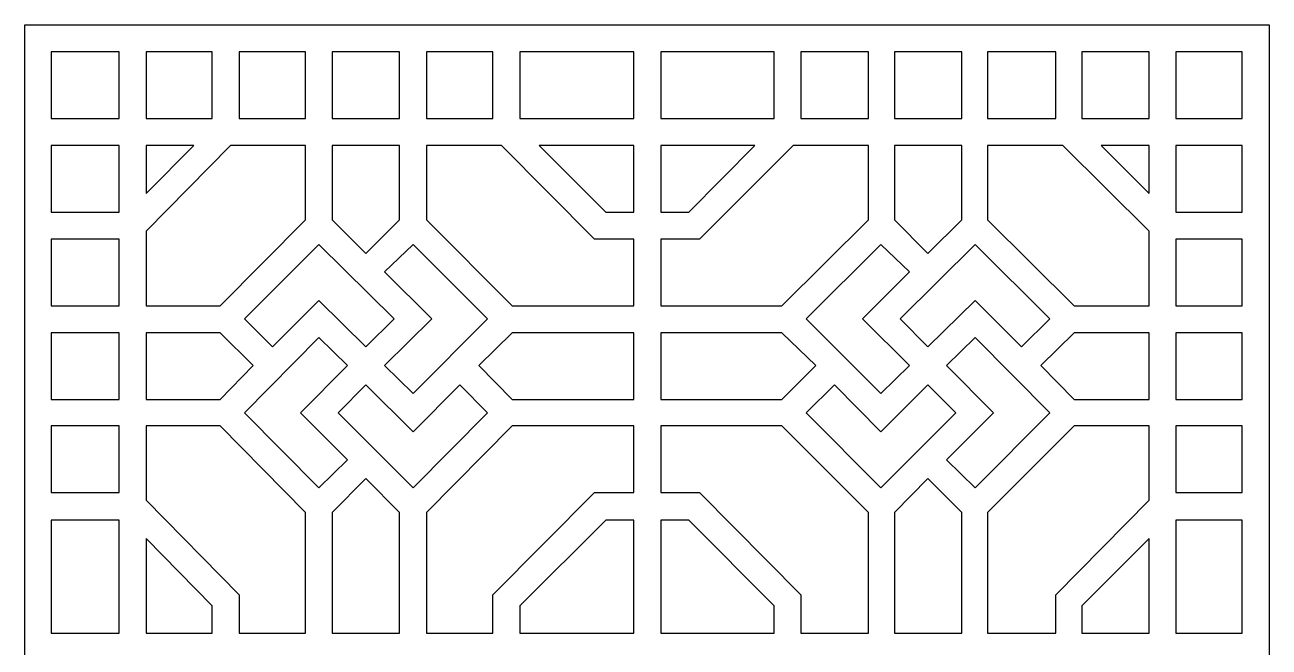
# Model space of a CAD drawing. Header units: centimetres. Extents: x -27 to -18.22, y -9 to -0.22.
# Drawn here: x -27 to -18.22, y -4.61 to -0.22 of the extents above; entities that cross this region are included whole.
import ezdxf

# ---------------------------------------------------------------- set-up
doc = ezdxf.new("R2010")
doc.units = ezdxf.units.CM
doc.header["$MEASUREMENT"] = 0
doc.layers.add('layer 1', color=7, linetype='Continuous')

msp = doc.modelspace()

# ---------------------------------------------------------------- linework, layer by layer
at = {"layer": 'layer 1', "color": 250}
for points, knots in [([(-22.60773, -9.00021), (-22.60773, -9.00021), (-18.22012, -9.00021), (-18.22012, -9.00021), (-18.22012, -9.00021), (-18.22012, -9.00021), (-18.22012, -4.6088), (-18.22012, -4.6088), (-18.22012, -4.6088), (-18.22012, -4.6088), (-18.22012, -0.2174), (-18.22012, -0.2174), (-18.22012, -0.2174), (-18.22012, -0.2174), (-22.60773, -0.2174), (-22.60773, -0.2174), (-22.60773, -0.2174), (-22.60773, -0.2174), (-26.99914, -0.2174), (-26.99914, -0.2174), (-26.99914, -0.2174), (-26.99914, -0.2174), (-26.99914, -4.6088), (-26.99914, -4.6088), (-26.99914, -4.6088), (-26.99914, -4.6088), (-26.99914, -9.00021), (-26.99914, -9.00021), (-26.99914, -9.00021), (-26.99914, -9.00021), (-22.60773, -9.00021), (-22.60773, -9.00021)], [0, 0, 0, 0, 0.1111111, 0.1111111, 0.1111111, 0.1111111, 0.2222222, 0.2222222, 0.2222222, 0.2222222, 0.3333333, 0.3333333, 0.3333333, 0.3333333, 0.4444444, 0.4444444, 0.4444444, 0.4444444, 0.5555556, 0.5555556, 0.5555556, 0.5555556, 0.6666667, 0.6666667, 0.6666667, 0.6666667, 0.7777778, 0.7777778, 0.7777778, 0.7777778, 1, 1, 1, 1]), ([(-26.813, -0.87839), (-26.813, -0.87839), (-26.813, -0.40734), (-26.813, -0.40734), (-26.813, -0.40734), (-26.813, -0.40734), (-26.33435, -0.40734), (-26.33435, -0.40734), (-26.33435, -0.40734), (-26.33435, -0.40734), (-26.33435, -0.87839), (-26.33435, -0.87839), (-26.33435, -0.87839), (-26.33435, -0.87839), (-26.813, -0.87839), (-26.813, -0.87839)], [0, 0, 0, 0, 0.2, 0.2, 0.2, 0.2, 0.4, 0.4, 0.4, 0.4, 0.6, 0.6, 0.6, 0.6, 1, 1, 1, 1]), ([(-25.67716, -0.40734), (-25.67716, -0.40734), (-25.67716, -0.87839), (-25.67716, -0.87839), (-25.67716, -0.87839), (-25.67716, -0.87839), (-26.14441, -0.87839), (-26.14441, -0.87839), (-26.14441, -0.87839), (-26.14441, -0.87839), (-26.14441, -0.40734), (-26.14441, -0.40734), (-26.14441, -0.40734), (-26.14441, -0.40734), (-25.67716, -0.40734), (-25.67716, -0.40734)], [0, 0, 0, 0, 0.2, 0.2, 0.2, 0.2, 0.4, 0.4, 0.4, 0.4, 0.6, 0.6, 0.6, 0.6, 1, 1, 1, 1]), ([(-25.48722, -0.87839), (-25.48722, -0.87839), (-25.48722, -0.40734), (-25.48722, -0.40734), (-25.48722, -0.40734), (-25.48722, -0.40734), (-25.01997, -0.40734), (-25.01997, -0.40734), (-25.01997, -0.40734), (-25.01997, -0.40734), (-25.01997, -0.87839), (-25.01997, -0.87839), (-25.01997, -0.87839), (-25.01997, -0.87839), (-25.48722, -0.87839), (-25.48722, -0.87839)], [0, 0, 0, 0, 0.2, 0.2, 0.2, 0.2, 0.4, 0.4, 0.4, 0.4, 0.6, 0.6, 0.6, 0.6, 1, 1, 1, 1]), ([(-24.83003, -0.87839), (-24.83003, -0.87839), (-24.83003, -0.40734), (-24.83003, -0.40734), (-24.83003, -0.40734), (-24.83003, -0.40734), (-24.35518, -0.40734), (-24.35518, -0.40734), (-24.35518, -0.40734), (-24.35518, -0.40734), (-24.35518, -0.87839), (-24.35518, -0.87839), (-24.35518, -0.87839), (-24.35518, -0.87839), (-24.83003, -0.87839), (-24.83003, -0.87839)], [0, 0, 0, 0, 0.2, 0.2, 0.2, 0.2, 0.4, 0.4, 0.4, 0.4, 0.6, 0.6, 0.6, 0.6, 1, 1, 1, 1]), ([(-24.16524, -0.87839), (-24.16524, -0.87839), (-24.16524, -0.40734), (-24.16524, -0.40734), (-24.16524, -0.40734), (-24.16524, -0.40734), (-23.69799, -0.40734), (-23.69799, -0.40734), (-23.69799, -0.40734), (-23.69799, -0.40734), (-23.69799, -0.87839), (-23.69799, -0.87839), (-23.69799, -0.87839), (-23.69799, -0.87839), (-24.16524, -0.87839), (-24.16524, -0.87839)], [0, 0, 0, 0, 0.2, 0.2, 0.2, 0.2, 0.4, 0.4, 0.4, 0.4, 0.6, 0.6, 0.6, 0.6, 1, 1, 1, 1]), ([(-23.50805, -0.87839), (-23.50805, -0.87839), (-23.50805, -0.40734), (-23.50805, -0.40734), (-23.50805, -0.40734), (-23.50805, -0.40734), (-22.7027, -0.40734), (-22.7027, -0.40734), (-22.7027, -0.40734), (-22.7027, -0.40734), (-22.7027, -0.87839), (-22.7027, -0.87839), (-22.7027, -0.87839), (-22.7027, -0.87839), (-23.50805, -0.87839), (-23.50805, -0.87839)], [0, 0, 0, 0, 0.2, 0.2, 0.2, 0.2, 0.4, 0.4, 0.4, 0.4, 0.6, 0.6, 0.6, 0.6, 1, 1, 1, 1]), ([(-21.71122, -0.40734), (-21.71122, -0.40734), (-21.71122, -0.87839), (-21.71122, -0.87839), (-21.71122, -0.87839), (-21.71122, -0.87839), (-22.51276, -0.87839), (-22.51276, -0.87839), (-22.51276, -0.87839), (-22.51276, -0.87839), (-22.51276, -0.40734), (-22.51276, -0.40734), (-22.51276, -0.40734), (-22.51276, -0.40734), (-21.71122, -0.40734), (-21.71122, -0.40734)], [0, 0, 0, 0, 0.2, 0.2, 0.2, 0.2, 0.4, 0.4, 0.4, 0.4, 0.6, 0.6, 0.6, 0.6, 1, 1, 1, 1]), ([(-21.52508, -0.87839), (-21.52508, -0.87839), (-21.52508, -0.40734), (-21.52508, -0.40734), (-21.52508, -0.40734), (-21.52508, -0.40734), (-21.04643, -0.40734), (-21.04643, -0.40734), (-21.04643, -0.40734), (-21.04643, -0.40734), (-21.04643, -0.87839), (-21.04643, -0.87839), (-21.04643, -0.87839), (-21.04643, -0.87839), (-21.52508, -0.87839), (-21.52508, -0.87839)], [0, 0, 0, 0, 0.2, 0.2, 0.2, 0.2, 0.4, 0.4, 0.4, 0.4, 0.6, 0.6, 0.6, 0.6, 1, 1, 1, 1]), ([(-20.86408, -0.40734), (-20.86408, -0.40734), (-20.38924, -0.40734), (-20.38924, -0.40734), (-20.38924, -0.40734), (-20.38924, -0.40734), (-20.38924, -0.87839), (-20.38924, -0.87839), (-20.38924, -0.87839), (-20.38924, -0.87839), (-20.86408, -0.87839), (-20.86408, -0.87839), (-20.86408, -0.87839), (-20.86408, -0.87839), (-20.86408, -0.40734), (-20.86408, -0.40734)], [0, 0, 0, 0, 0.2, 0.2, 0.2, 0.2, 0.4, 0.4, 0.4, 0.4, 0.6, 0.6, 0.6, 0.6, 1, 1, 1, 1]), ([(-20.20689, -0.40734), (-20.20689, -0.40734), (-19.72444, -0.40734), (-19.72444, -0.40734), (-19.72444, -0.40734), (-19.72444, -0.40734), (-19.72444, -0.87839), (-19.72444, -0.87839), (-19.72444, -0.87839), (-19.72444, -0.87839), (-20.20689, -0.87839), (-20.20689, -0.87839), (-20.20689, -0.87839), (-20.20689, -0.87839), (-20.20689, -0.40734), (-20.20689, -0.40734)], [0, 0, 0, 0, 0.2, 0.2, 0.2, 0.2, 0.4, 0.4, 0.4, 0.4, 0.6, 0.6, 0.6, 0.6, 1, 1, 1, 1]), ([(-19.54211, -0.40734), (-19.54211, -0.40734), (-19.06725, -0.40734), (-19.06725, -0.40734), (-19.06725, -0.40734), (-19.06725, -0.40734), (-19.06725, -0.87839), (-19.06725, -0.87839), (-19.06725, -0.87839), (-19.06725, -0.87839), (-19.54211, -0.87839), (-19.54211, -0.87839), (-19.54211, -0.87839), (-19.54211, -0.87839), (-19.54211, -0.40734), (-19.54211, -0.40734)], [0, 0, 0, 0, 0.2, 0.2, 0.2, 0.2, 0.4, 0.4, 0.4, 0.4, 0.6, 0.6, 0.6, 0.6, 1, 1, 1, 1]), ([(-18.87731, -0.40734), (-18.87731, -0.40734), (-18.41006, -0.40734), (-18.41006, -0.40734), (-18.41006, -0.40734), (-18.41006, -0.40734), (-18.41006, -0.87839), (-18.41006, -0.87839), (-18.41006, -0.87839), (-18.41006, -0.87839), (-18.87731, -0.87839), (-18.87731, -0.87839), (-18.87731, -0.87839), (-18.87731, -0.87839), (-18.87731, -0.40734), (-18.87731, -0.40734)], [0, 0, 0, 0, 0.2, 0.2, 0.2, 0.2, 0.4, 0.4, 0.4, 0.4, 0.6, 0.6, 0.6, 0.6, 1, 1, 1, 1]), ([(-26.33435, -1.53937), (-26.33435, -1.53937), (-26.813, -1.53937), (-26.813, -1.53937), (-26.813, -1.53937), (-26.813, -1.53937), (-26.813, -1.06833), (-26.813, -1.06833), (-26.813, -1.06833), (-26.813, -1.06833), (-26.33435, -1.06833), (-26.33435, -1.06833), (-26.33435, -1.06833), (-26.33435, -1.06833), (-26.33435, -1.53937), (-26.33435, -1.53937)], [0, 0, 0, 0, 0.2, 0.2, 0.2, 0.2, 0.4, 0.4, 0.4, 0.4, 0.6, 0.6, 0.6, 0.6, 1, 1, 1, 1]), ([(-26.14441, -1.67234), (-26.14441, -1.67234), (-25.548, -1.06833), (-25.548, -1.06833), (-25.548, -1.06833), (-25.548, -1.06833), (-25.01997, -1.06833), (-25.01997, -1.06833), (-25.01997, -1.06833), (-25.01997, -1.06833), (-25.01997, -1.59256), (-25.01997, -1.59256), (-25.01997, -1.59256), (-25.01997, -1.59256), (-25.62018, -2.20037), (-25.62018, -2.20037), (-25.62018, -2.20037), (-25.62018, -2.20037), (-26.14441, -2.20037), (-26.14441, -2.20037), (-26.14441, -2.20037), (-26.14441, -2.20037), (-26.14441, -1.67234), (-26.14441, -1.67234)], [0, 0, 0, 0, 0.1428571, 0.1428571, 0.1428571, 0.1428571, 0.2857143, 0.2857143, 0.2857143, 0.2857143, 0.4285714, 0.4285714, 0.4285714, 0.4285714, 0.5714286, 0.5714286, 0.5714286, 0.5714286, 0.7142857, 0.7142857, 0.7142857, 0.7142857, 1, 1, 1, 1]), ([(-25.80632, -1.06833), (-25.80632, -1.06833), (-26.14441, -1.40642), (-26.14441, -1.40642), (-26.14441, -1.40642), (-26.14441, -1.40642), (-26.14441, -1.06833), (-26.14441, -1.06833), (-26.14441, -1.06833), (-26.14441, -1.06833), (-25.80632, -1.06833), (-25.80632, -1.06833)], [0, 0, 0, 0, 0.25, 0.25, 0.25, 0.25, 0.5, 0.5, 0.5, 0.5, 1, 1, 1, 1]), ([(-24.59451, -1.83188), (-24.59451, -1.83188), (-24.83003, -1.59256), (-24.83003, -1.59256), (-24.83003, -1.59256), (-24.83003, -1.59256), (-24.83003, -1.06833), (-24.83003, -1.06833), (-24.83003, -1.06833), (-24.83003, -1.06833), (-24.35518, -1.06833), (-24.35518, -1.06833), (-24.35518, -1.06833), (-24.35518, -1.06833), (-24.35518, -1.59256), (-24.35518, -1.59256), (-24.35518, -1.59256), (-24.35518, -1.59256), (-24.59451, -1.83188), (-24.59451, -1.83188)], [0, 0, 0, 0, 0.1666667, 0.1666667, 0.1666667, 0.1666667, 0.3333333, 0.3333333, 0.3333333, 0.3333333, 0.5, 0.5, 0.5, 0.5, 0.6666667, 0.6666667, 0.6666667, 0.6666667, 1, 1, 1, 1]), ([(-23.56123, -2.20037), (-23.56123, -2.20037), (-24.16524, -1.59256), (-24.16524, -1.59256), (-24.16524, -1.59256), (-24.16524, -1.59256), (-24.16524, -1.06833), (-24.16524, -1.06833), (-24.16524, -1.06833), (-24.16524, -1.06833), (-23.63721, -1.06833), (-23.63721, -1.06833), (-23.63721, -1.06833), (-23.63721, -1.06833), (-22.98001, -1.7293), (-22.98001, -1.7293), (-22.98001, -1.7293), (-22.98001, -1.7293), (-22.7027, -1.7293), (-22.7027, -1.7293), (-22.7027, -1.7293), (-22.7027, -1.7293), (-22.7027, -2.20037), (-22.7027, -2.20037), (-22.7027, -2.20037), (-22.7027, -2.20037), (-23.56123, -2.20037), (-23.56123, -2.20037)], [0, 0, 0, 0, 0.125, 0.125, 0.125, 0.125, 0.25, 0.25, 0.25, 0.25, 0.375, 0.375, 0.375, 0.375, 0.5, 0.5, 0.5, 0.5, 0.625, 0.625, 0.625, 0.625, 0.75, 0.75, 0.75, 0.75, 1, 1, 1, 1]), ([(-22.7027, -1.53937), (-22.7027, -1.53937), (-22.90024, -1.53937), (-22.90024, -1.53937), (-22.90024, -1.53937), (-22.90024, -1.53937), (-23.37129, -1.06833), (-23.37129, -1.06833), (-23.37129, -1.06833), (-23.37129, -1.06833), (-22.7027, -1.06833), (-22.7027, -1.06833), (-22.7027, -1.06833), (-22.7027, -1.06833), (-22.7027, -1.53937), (-22.7027, -1.53937)], [0, 0, 0, 0, 0.2, 0.2, 0.2, 0.2, 0.4, 0.4, 0.4, 0.4, 0.6, 0.6, 0.6, 0.6, 1, 1, 1, 1]), ([(-22.51276, -1.7293), (-22.51276, -1.7293), (-22.23925, -1.7293), (-22.23925, -1.7293), (-22.23925, -1.7293), (-22.23925, -1.7293), (-21.57826, -1.06833), (-21.57826, -1.06833), (-21.57826, -1.06833), (-21.57826, -1.06833), (-21.04643, -1.06833), (-21.04643, -1.06833), (-21.04643, -1.06833), (-21.04643, -1.06833), (-21.04643, -1.59256), (-21.04643, -1.59256), (-21.04643, -1.59256), (-21.04643, -1.59256), (-21.65803, -2.20037), (-21.65803, -2.20037), (-21.65803, -2.20037), (-21.65803, -2.20037), (-22.51276, -2.20037), (-22.51276, -2.20037), (-22.51276, -2.20037), (-22.51276, -2.20037), (-22.51276, -1.7293), (-22.51276, -1.7293)], [0, 0, 0, 0, 0.125, 0.125, 0.125, 0.125, 0.25, 0.25, 0.25, 0.25, 0.375, 0.375, 0.375, 0.375, 0.5, 0.5, 0.5, 0.5, 0.625, 0.625, 0.625, 0.625, 0.75, 0.75, 0.75, 0.75, 1, 1, 1, 1]), ([(-21.84797, -1.06833), (-21.84797, -1.06833), (-22.31523, -1.53937), (-22.31523, -1.53937), (-22.31523, -1.53937), (-22.31523, -1.53937), (-22.51276, -1.53937), (-22.51276, -1.53937), (-22.51276, -1.53937), (-22.51276, -1.53937), (-22.51276, -1.06833), (-22.51276, -1.06833), (-22.51276, -1.06833), (-22.51276, -1.06833), (-21.84797, -1.06833), (-21.84797, -1.06833)], [0, 0, 0, 0, 0.2, 0.2, 0.2, 0.2, 0.4, 0.4, 0.4, 0.4, 0.6, 0.6, 0.6, 0.6, 1, 1, 1, 1]), ([(-20.38924, -1.59256), (-20.38924, -1.59256), (-20.62856, -1.83188), (-20.62856, -1.83188), (-20.62856, -1.83188), (-20.62856, -1.83188), (-20.86408, -1.59256), (-20.86408, -1.59256), (-20.86408, -1.59256), (-20.86408, -1.59256), (-20.86408, -1.06833), (-20.86408, -1.06833), (-20.86408, -1.06833), (-20.86408, -1.06833), (-20.38924, -1.06833), (-20.38924, -1.06833), (-20.38924, -1.06833), (-20.38924, -1.06833), (-20.38924, -1.59256), (-20.38924, -1.59256)], [0, 0, 0, 0, 0.1666667, 0.1666667, 0.1666667, 0.1666667, 0.3333333, 0.3333333, 0.3333333, 0.3333333, 0.5, 0.5, 0.5, 0.5, 0.6666667, 0.6666667, 0.6666667, 0.6666667, 1, 1, 1, 1]), ([(-19.59529, -2.20037), (-19.59529, -2.20037), (-20.20689, -1.59256), (-20.20689, -1.59256), (-20.20689, -1.59256), (-20.20689, -1.59256), (-20.20689, -1.06833), (-20.20689, -1.06833), (-20.20689, -1.06833), (-20.20689, -1.06833), (-19.67506, -1.06833), (-19.67506, -1.06833), (-19.67506, -1.06833), (-19.67506, -1.06833), (-19.06725, -1.67234), (-19.06725, -1.67234), (-19.06725, -1.67234), (-19.06725, -1.67234), (-19.06725, -2.20037), (-19.06725, -2.20037), (-19.06725, -2.20037), (-19.06725, -2.20037), (-19.59529, -2.20037), (-19.59529, -2.20037)], [0, 0, 0, 0, 0.1428571, 0.1428571, 0.1428571, 0.1428571, 0.2857143, 0.2857143, 0.2857143, 0.2857143, 0.4285714, 0.4285714, 0.4285714, 0.4285714, 0.5714286, 0.5714286, 0.5714286, 0.5714286, 0.7142857, 0.7142857, 0.7142857, 0.7142857, 1, 1, 1, 1]), ([(-19.40535, -1.06833), (-19.40535, -1.06833), (-19.06725, -1.06833), (-19.06725, -1.06833), (-19.06725, -1.06833), (-19.06725, -1.06833), (-19.06725, -1.40642), (-19.06725, -1.40642), (-19.06725, -1.40642), (-19.06725, -1.40642), (-19.40535, -1.06833), (-19.40535, -1.06833)], [0, 0, 0, 0, 0.25, 0.25, 0.25, 0.25, 0.5, 0.5, 0.5, 0.5, 1, 1, 1, 1]), ([(-18.41006, -1.06833), (-18.41006, -1.06833), (-18.41006, -1.53937), (-18.41006, -1.53937), (-18.41006, -1.53937), (-18.41006, -1.53937), (-18.87731, -1.53937), (-18.87731, -1.53937), (-18.87731, -1.53937), (-18.87731, -1.53937), (-18.87731, -1.06833), (-18.87731, -1.06833), (-18.87731, -1.06833), (-18.87731, -1.06833), (-18.41006, -1.06833), (-18.41006, -1.06833)], [0, 0, 0, 0, 0.2, 0.2, 0.2, 0.2, 0.4, 0.4, 0.4, 0.4, 0.6, 0.6, 0.6, 0.6, 1, 1, 1, 1]), ([(-26.813, -1.7293), (-26.813, -1.7293), (-26.33435, -1.7293), (-26.33435, -1.7293), (-26.33435, -1.7293), (-26.33435, -1.7293), (-26.33435, -2.20037), (-26.33435, -2.20037), (-26.33435, -2.20037), (-26.33435, -2.20037), (-26.813, -2.20037), (-26.813, -2.20037), (-26.813, -2.20037), (-26.813, -2.20037), (-26.813, -1.7293), (-26.813, -1.7293)], [0, 0, 0, 0, 0.2, 0.2, 0.2, 0.2, 0.4, 0.4, 0.4, 0.4, 0.6, 0.6, 0.6, 0.6, 1, 1, 1, 1]), ([(-18.41006, -1.7293), (-18.41006, -1.7293), (-18.41006, -2.20037), (-18.41006, -2.20037), (-18.41006, -2.20037), (-18.41006, -2.20037), (-18.87731, -2.20037), (-18.87731, -2.20037), (-18.87731, -2.20037), (-18.87731, -2.20037), (-18.87731, -1.7293), (-18.87731, -1.7293), (-18.87731, -1.7293), (-18.87731, -1.7293), (-18.41006, -1.7293), (-18.41006, -1.7293)], [0, 0, 0, 0, 0.2, 0.2, 0.2, 0.2, 0.4, 0.4, 0.4, 0.4, 0.6, 0.6, 0.6, 0.6, 1, 1, 1, 1]), ([(-25.2517, -2.48907), (-25.2517, -2.48907), (-25.44923, -2.29154), (-25.44923, -2.29154), (-25.44923, -2.29154), (-25.44923, -2.29154), (-24.925, -1.76729), (-24.925, -1.76729), (-24.925, -1.76729), (-24.925, -1.76729), (-24.39317, -2.29154), (-24.39317, -2.29154), (-24.39317, -2.29154), (-24.39317, -2.29154), (-24.59451, -2.48907), (-24.59451, -2.48907), (-24.59451, -2.48907), (-24.59451, -2.48907), (-24.925, -2.16238), (-24.925, -2.16238), (-24.925, -2.16238), (-24.925, -2.16238), (-25.2517, -2.48907), (-25.2517, -2.48907)], [0, 0, 0, 0, 0.1428571, 0.1428571, 0.1428571, 0.1428571, 0.2857143, 0.2857143, 0.2857143, 0.2857143, 0.4285714, 0.4285714, 0.4285714, 0.4285714, 0.5714286, 0.5714286, 0.5714286, 0.5714286, 0.7142857, 0.7142857, 0.7142857, 0.7142857, 1, 1, 1, 1]), ([(-24.46155, -2.62203), (-24.46155, -2.62203), (-24.12725, -2.29154), (-24.12725, -2.29154), (-24.12725, -2.29154), (-24.12725, -2.29154), (-24.46155, -1.96105), (-24.46155, -1.96105), (-24.46155, -1.96105), (-24.46155, -1.96105), (-24.26021, -1.76729), (-24.26021, -1.76729), (-24.26021, -1.76729), (-24.26021, -1.76729), (-23.73598, -2.29154), (-23.73598, -2.29154), (-23.73598, -2.29154), (-23.73598, -2.29154), (-24.26021, -2.81957), (-24.26021, -2.81957), (-24.26021, -2.81957), (-24.26021, -2.81957), (-24.46155, -2.62203), (-24.46155, -2.62203)], [0, 0, 0, 0, 0.1428571, 0.1428571, 0.1428571, 0.1428571, 0.2857143, 0.2857143, 0.2857143, 0.2857143, 0.4285714, 0.4285714, 0.4285714, 0.4285714, 0.5714286, 0.5714286, 0.5714286, 0.5714286, 0.7142857, 0.7142857, 0.7142857, 0.7142857, 1, 1, 1, 1]), ([(-20.75772, -1.96105), (-20.75772, -1.96105), (-21.08821, -2.29154), (-21.08821, -2.29154), (-21.08821, -2.29154), (-21.08821, -2.29154), (-20.75772, -2.62203), (-20.75772, -2.62203), (-20.75772, -2.62203), (-20.75772, -2.62203), (-20.95906, -2.81957), (-20.95906, -2.81957), (-20.95906, -2.81957), (-20.95906, -2.81957), (-21.48709, -2.29154), (-21.48709, -2.29154), (-21.48709, -2.29154), (-21.48709, -2.29154), (-20.95906, -1.76729), (-20.95906, -1.76729), (-20.95906, -1.76729), (-20.95906, -1.76729), (-20.75772, -1.96105), (-20.75772, -1.96105)], [0, 0, 0, 0, 0.1428571, 0.1428571, 0.1428571, 0.1428571, 0.2857143, 0.2857143, 0.2857143, 0.2857143, 0.4285714, 0.4285714, 0.4285714, 0.4285714, 0.5714286, 0.5714286, 0.5714286, 0.5714286, 0.7142857, 0.7142857, 0.7142857, 0.7142857, 1, 1, 1, 1]), ([(-20.62856, -2.48907), (-20.62856, -2.48907), (-20.8223, -2.29154), (-20.8223, -2.29154), (-20.8223, -2.29154), (-20.8223, -2.29154), (-20.29426, -1.76729), (-20.29426, -1.76729), (-20.29426, -1.76729), (-20.29426, -1.76729), (-19.76624, -2.29154), (-19.76624, -2.29154), (-19.76624, -2.29154), (-19.76624, -2.29154), (-19.96757, -2.48907), (-19.96757, -2.48907), (-19.96757, -2.48907), (-19.96757, -2.48907), (-20.29426, -2.16238), (-20.29426, -2.16238), (-20.29426, -2.16238), (-20.29426, -2.16238), (-20.62856, -2.48907), (-20.62856, -2.48907)], [0, 0, 0, 0, 0.1428571, 0.1428571, 0.1428571, 0.1428571, 0.2857143, 0.2857143, 0.2857143, 0.2857143, 0.4285714, 0.4285714, 0.4285714, 0.4285714, 0.5714286, 0.5714286, 0.5714286, 0.5714286, 0.7142857, 0.7142857, 0.7142857, 0.7142857, 1, 1, 1, 1]), ([(-26.33435, -2.86136), (-26.33435, -2.86136), (-26.813, -2.86136), (-26.813, -2.86136), (-26.813, -2.86136), (-26.813, -2.86136), (-26.813, -2.39031), (-26.813, -2.39031), (-26.813, -2.39031), (-26.813, -2.39031), (-26.33435, -2.39031), (-26.33435, -2.39031), (-26.33435, -2.39031), (-26.33435, -2.39031), (-26.33435, -2.86136), (-26.33435, -2.86136)], [0, 0, 0, 0, 0.2, 0.2, 0.2, 0.2, 0.4, 0.4, 0.4, 0.4, 0.6, 0.6, 0.6, 0.6, 1, 1, 1, 1]), ([(-25.62018, -2.39031), (-25.62018, -2.39031), (-25.38845, -2.62203), (-25.38845, -2.62203), (-25.38845, -2.62203), (-25.38845, -2.62203), (-25.62018, -2.86136), (-25.62018, -2.86136), (-25.62018, -2.86136), (-25.62018, -2.86136), (-26.14441, -2.86136), (-26.14441, -2.86136), (-26.14441, -2.86136), (-26.14441, -2.86136), (-26.14441, -2.39031), (-26.14441, -2.39031), (-26.14441, -2.39031), (-26.14441, -2.39031), (-25.62018, -2.39031), (-25.62018, -2.39031)], [0, 0, 0, 0, 0.1666667, 0.1666667, 0.1666667, 0.1666667, 0.3333333, 0.3333333, 0.3333333, 0.3333333, 0.5, 0.5, 0.5, 0.5, 0.6666667, 0.6666667, 0.6666667, 0.6666667, 1, 1, 1, 1]), ([(-24.72366, -2.62203), (-24.72366, -2.62203), (-25.05416, -2.95633), (-25.05416, -2.95633), (-25.05416, -2.95633), (-25.05416, -2.95633), (-24.72366, -3.28682), (-24.72366, -3.28682), (-24.72366, -3.28682), (-24.72366, -3.28682), (-24.925, -3.48436), (-24.925, -3.48436), (-24.925, -3.48436), (-24.925, -3.48436), (-25.44923, -2.95633), (-25.44923, -2.95633), (-25.44923, -2.95633), (-25.44923, -2.95633), (-24.925, -2.4245), (-24.925, -2.4245), (-24.925, -2.4245), (-24.925, -2.4245), (-24.72366, -2.62203), (-24.72366, -2.62203)], [0, 0, 0, 0, 0.1428571, 0.1428571, 0.1428571, 0.1428571, 0.2857143, 0.2857143, 0.2857143, 0.2857143, 0.4285714, 0.4285714, 0.4285714, 0.4285714, 0.5714286, 0.5714286, 0.5714286, 0.5714286, 0.7142857, 0.7142857, 0.7142857, 0.7142857, 1, 1, 1, 1]), ([(-23.56123, -2.86136), (-23.56123, -2.86136), (-23.79676, -2.62203), (-23.79676, -2.62203), (-23.79676, -2.62203), (-23.79676, -2.62203), (-23.56123, -2.39031), (-23.56123, -2.39031), (-23.56123, -2.39031), (-23.56123, -2.39031), (-22.7027, -2.39031), (-22.7027, -2.39031), (-22.7027, -2.39031), (-22.7027, -2.39031), (-22.7027, -2.86136), (-22.7027, -2.86136), (-22.7027, -2.86136), (-22.7027, -2.86136), (-23.56123, -2.86136), (-23.56123, -2.86136)], [0, 0, 0, 0, 0.1666667, 0.1666667, 0.1666667, 0.1666667, 0.3333333, 0.3333333, 0.3333333, 0.3333333, 0.5, 0.5, 0.5, 0.5, 0.6666667, 0.6666667, 0.6666667, 0.6666667, 1, 1, 1, 1]), ([(-21.65803, -2.86136), (-21.65803, -2.86136), (-22.51276, -2.86136), (-22.51276, -2.86136), (-22.51276, -2.86136), (-22.51276, -2.86136), (-22.51276, -2.39031), (-22.51276, -2.39031), (-22.51276, -2.39031), (-22.51276, -2.39031), (-21.65803, -2.39031), (-21.65803, -2.39031), (-21.65803, -2.39031), (-21.65803, -2.39031), (-21.41871, -2.62203), (-21.41871, -2.62203), (-21.41871, -2.62203), (-21.41871, -2.62203), (-21.65803, -2.86136), (-21.65803, -2.86136)], [0, 0, 0, 0, 0.1666667, 0.1666667, 0.1666667, 0.1666667, 0.3333333, 0.3333333, 0.3333333, 0.3333333, 0.5, 0.5, 0.5, 0.5, 0.6666667, 0.6666667, 0.6666667, 0.6666667, 1, 1, 1, 1]), ([(-20.4956, -3.28682), (-20.4956, -3.28682), (-20.16511, -2.95633), (-20.16511, -2.95633), (-20.16511, -2.95633), (-20.16511, -2.95633), (-20.4956, -2.62203), (-20.4956, -2.62203), (-20.4956, -2.62203), (-20.4956, -2.62203), (-20.29426, -2.4245), (-20.29426, -2.4245), (-20.29426, -2.4245), (-20.29426, -2.4245), (-19.76624, -2.95633), (-19.76624, -2.95633), (-19.76624, -2.95633), (-19.76624, -2.95633), (-20.29426, -3.48436), (-20.29426, -3.48436), (-20.29426, -3.48436), (-20.29426, -3.48436), (-20.4956, -3.28682), (-20.4956, -3.28682)], [0, 0, 0, 0, 0.1428571, 0.1428571, 0.1428571, 0.1428571, 0.2857143, 0.2857143, 0.2857143, 0.2857143, 0.4285714, 0.4285714, 0.4285714, 0.4285714, 0.5714286, 0.5714286, 0.5714286, 0.5714286, 0.7142857, 0.7142857, 0.7142857, 0.7142857, 1, 1, 1, 1]), ([(-19.83081, -2.62203), (-19.83081, -2.62203), (-19.59529, -2.39031), (-19.59529, -2.39031), (-19.59529, -2.39031), (-19.59529, -2.39031), (-19.06725, -2.39031), (-19.06725, -2.39031), (-19.06725, -2.39031), (-19.06725, -2.39031), (-19.06725, -2.86136), (-19.06725, -2.86136), (-19.06725, -2.86136), (-19.06725, -2.86136), (-19.59529, -2.86136), (-19.59529, -2.86136), (-19.59529, -2.86136), (-19.59529, -2.86136), (-19.83081, -2.62203), (-19.83081, -2.62203)], [0, 0, 0, 0, 0.1666667, 0.1666667, 0.1666667, 0.1666667, 0.3333333, 0.3333333, 0.3333333, 0.3333333, 0.5, 0.5, 0.5, 0.5, 0.6666667, 0.6666667, 0.6666667, 0.6666667, 1, 1, 1, 1]), ([(-18.41006, -2.39031), (-18.41006, -2.39031), (-18.41006, -2.86136), (-18.41006, -2.86136), (-18.41006, -2.86136), (-18.41006, -2.86136), (-18.87731, -2.86136), (-18.87731, -2.86136), (-18.87731, -2.86136), (-18.87731, -2.86136), (-18.87731, -2.39031), (-18.87731, -2.39031), (-18.87731, -2.39031), (-18.87731, -2.39031), (-18.41006, -2.39031), (-18.41006, -2.39031)], [0, 0, 0, 0, 0.2, 0.2, 0.2, 0.2, 0.4, 0.4, 0.4, 0.4, 0.6, 0.6, 0.6, 0.6, 1, 1, 1, 1]), ([(-23.92971, -2.75879), (-23.92971, -2.75879), (-23.73598, -2.95633), (-23.73598, -2.95633), (-23.73598, -2.95633), (-23.73598, -2.95633), (-24.26021, -3.48436), (-24.26021, -3.48436), (-24.26021, -3.48436), (-24.26021, -3.48436), (-24.78824, -2.95633), (-24.78824, -2.95633), (-24.78824, -2.95633), (-24.78824, -2.95633), (-24.59451, -2.75879), (-24.59451, -2.75879), (-24.59451, -2.75879), (-24.59451, -2.75879), (-24.26021, -3.08928), (-24.26021, -3.08928), (-24.26021, -3.08928), (-24.26021, -3.08928), (-23.92971, -2.75879), (-23.92971, -2.75879)], [0, 0, 0, 0, 0.1428571, 0.1428571, 0.1428571, 0.1428571, 0.2857143, 0.2857143, 0.2857143, 0.2857143, 0.4285714, 0.4285714, 0.4285714, 0.4285714, 0.5714286, 0.5714286, 0.5714286, 0.5714286, 0.7142857, 0.7142857, 0.7142857, 0.7142857, 1, 1, 1, 1]), ([(-20.62856, -2.75879), (-20.62856, -2.75879), (-20.43102, -2.95633), (-20.43102, -2.95633), (-20.43102, -2.95633), (-20.43102, -2.95633), (-20.95906, -3.48436), (-20.95906, -3.48436), (-20.95906, -3.48436), (-20.95906, -3.48436), (-21.48709, -2.95633), (-21.48709, -2.95633), (-21.48709, -2.95633), (-21.48709, -2.95633), (-21.28575, -2.75879), (-21.28575, -2.75879), (-21.28575, -2.75879), (-21.28575, -2.75879), (-20.95906, -3.08928), (-20.95906, -3.08928), (-20.95906, -3.08928), (-20.95906, -3.08928), (-20.62856, -2.75879), (-20.62856, -2.75879)], [0, 0, 0, 0, 0.1428571, 0.1428571, 0.1428571, 0.1428571, 0.2857143, 0.2857143, 0.2857143, 0.2857143, 0.4285714, 0.4285714, 0.4285714, 0.4285714, 0.5714286, 0.5714286, 0.5714286, 0.5714286, 0.7142857, 0.7142857, 0.7142857, 0.7142857, 1, 1, 1, 1]), ([(-26.33435, -3.51855), (-26.33435, -3.51855), (-26.813, -3.51855), (-26.813, -3.51855), (-26.813, -3.51855), (-26.813, -3.51855), (-26.813, -3.0475), (-26.813, -3.0475), (-26.813, -3.0475), (-26.813, -3.0475), (-26.33435, -3.0475), (-26.33435, -3.0475), (-26.33435, -3.0475), (-26.33435, -3.0475), (-26.33435, -3.51855), (-26.33435, -3.51855)], [0, 0, 0, 0, 0.2, 0.2, 0.2, 0.2, 0.4, 0.4, 0.4, 0.4, 0.6, 0.6, 0.6, 0.6, 1, 1, 1, 1]), ([(-25.62018, -3.0475), (-25.62018, -3.0475), (-25.01997, -3.6591), (-25.01997, -3.6591), (-25.01997, -3.6591), (-25.01997, -3.6591), (-25.01997, -4.51004), (-25.01997, -4.51004), (-25.01997, -4.51004), (-25.01997, -4.51004), (-25.48722, -4.51004), (-25.48722, -4.51004), (-25.48722, -4.51004), (-25.48722, -4.51004), (-25.48722, -4.24032), (-25.48722, -4.24032), (-25.48722, -4.24032), (-25.48722, -4.24032), (-26.14441, -3.57173), (-26.14441, -3.57173), (-26.14441, -3.57173), (-26.14441, -3.57173), (-26.14441, -3.0475), (-26.14441, -3.0475), (-26.14441, -3.0475), (-26.14441, -3.0475), (-25.62018, -3.0475), (-25.62018, -3.0475)], [0, 0, 0, 0, 0.125, 0.125, 0.125, 0.125, 0.25, 0.25, 0.25, 0.25, 0.375, 0.375, 0.375, 0.375, 0.5, 0.5, 0.5, 0.5, 0.625, 0.625, 0.625, 0.625, 0.75, 0.75, 0.75, 0.75, 1, 1, 1, 1]), ([(-24.16524, -3.6591), (-24.16524, -3.6591), (-23.56123, -3.0475), (-23.56123, -3.0475), (-23.56123, -3.0475), (-23.56123, -3.0475), (-22.7027, -3.0475), (-22.7027, -3.0475), (-22.7027, -3.0475), (-22.7027, -3.0475), (-22.7027, -3.51855), (-22.7027, -3.51855), (-22.7027, -3.51855), (-22.7027, -3.51855), (-22.98001, -3.51855), (-22.98001, -3.51855), (-22.98001, -3.51855), (-22.98001, -3.51855), (-23.69799, -4.24032), (-23.69799, -4.24032), (-23.69799, -4.24032), (-23.69799, -4.24032), (-23.69799, -4.51004), (-23.69799, -4.51004), (-23.69799, -4.51004), (-23.69799, -4.51004), (-24.16524, -4.51004), (-24.16524, -4.51004), (-24.16524, -4.51004), (-24.16524, -4.51004), (-24.16524, -3.6591), (-24.16524, -3.6591)], [0, 0, 0, 0, 0.1111111, 0.1111111, 0.1111111, 0.1111111, 0.2222222, 0.2222222, 0.2222222, 0.2222222, 0.3333333, 0.3333333, 0.3333333, 0.3333333, 0.4444444, 0.4444444, 0.4444444, 0.4444444, 0.5555556, 0.5555556, 0.5555556, 0.5555556, 0.6666667, 0.6666667, 0.6666667, 0.6666667, 0.7777778, 0.7777778, 0.7777778, 0.7777778, 1, 1, 1, 1]), ([(-21.52508, -4.51004), (-21.52508, -4.51004), (-21.52508, -4.24032), (-21.52508, -4.24032), (-21.52508, -4.24032), (-21.52508, -4.24032), (-22.23925, -3.51855), (-22.23925, -3.51855), (-22.23925, -3.51855), (-22.23925, -3.51855), (-22.51276, -3.51855), (-22.51276, -3.51855), (-22.51276, -3.51855), (-22.51276, -3.51855), (-22.51276, -3.0475), (-22.51276, -3.0475), (-22.51276, -3.0475), (-22.51276, -3.0475), (-21.65803, -3.0475), (-21.65803, -3.0475), (-21.65803, -3.0475), (-21.65803, -3.0475), (-21.04643, -3.6591), (-21.04643, -3.6591), (-21.04643, -3.6591), (-21.04643, -3.6591), (-21.04643, -4.51004), (-21.04643, -4.51004), (-21.04643, -4.51004), (-21.04643, -4.51004), (-21.52508, -4.51004), (-21.52508, -4.51004)], [0, 0, 0, 0, 0.1111111, 0.1111111, 0.1111111, 0.1111111, 0.2222222, 0.2222222, 0.2222222, 0.2222222, 0.3333333, 0.3333333, 0.3333333, 0.3333333, 0.4444444, 0.4444444, 0.4444444, 0.4444444, 0.5555556, 0.5555556, 0.5555556, 0.5555556, 0.6666667, 0.6666667, 0.6666667, 0.6666667, 0.7777778, 0.7777778, 0.7777778, 0.7777778, 1, 1, 1, 1]), ([(-20.20689, -3.6591), (-20.20689, -3.6591), (-19.59529, -3.0475), (-19.59529, -3.0475), (-19.59529, -3.0475), (-19.59529, -3.0475), (-19.06725, -3.0475), (-19.06725, -3.0475), (-19.06725, -3.0475), (-19.06725, -3.0475), (-19.06725, -3.57173), (-19.06725, -3.57173), (-19.06725, -3.57173), (-19.06725, -3.57173), (-19.72444, -4.24032), (-19.72444, -4.24032), (-19.72444, -4.24032), (-19.72444, -4.24032), (-19.72444, -4.51004), (-19.72444, -4.51004), (-19.72444, -4.51004), (-19.72444, -4.51004), (-20.20689, -4.51004), (-20.20689, -4.51004), (-20.20689, -4.51004), (-20.20689, -4.51004), (-20.20689, -3.6591), (-20.20689, -3.6591)], [0, 0, 0, 0, 0.125, 0.125, 0.125, 0.125, 0.25, 0.25, 0.25, 0.25, 0.375, 0.375, 0.375, 0.375, 0.5, 0.5, 0.5, 0.5, 0.625, 0.625, 0.625, 0.625, 0.75, 0.75, 0.75, 0.75, 1, 1, 1, 1]), ([(-18.41006, -3.0475), (-18.41006, -3.0475), (-18.41006, -3.51855), (-18.41006, -3.51855), (-18.41006, -3.51855), (-18.41006, -3.51855), (-18.87731, -3.51855), (-18.87731, -3.51855), (-18.87731, -3.51855), (-18.87731, -3.51855), (-18.87731, -3.0475), (-18.87731, -3.0475), (-18.87731, -3.0475), (-18.87731, -3.0475), (-18.41006, -3.0475), (-18.41006, -3.0475)], [0, 0, 0, 0, 0.2, 0.2, 0.2, 0.2, 0.4, 0.4, 0.4, 0.4, 0.6, 0.6, 0.6, 0.6, 1, 1, 1, 1]), ([(-24.59451, -3.41978), (-24.59451, -3.41978), (-24.35518, -3.6591), (-24.35518, -3.6591), (-24.35518, -3.6591), (-24.35518, -3.6591), (-24.35518, -4.51004), (-24.35518, -4.51004), (-24.35518, -4.51004), (-24.35518, -4.51004), (-24.83003, -4.51004), (-24.83003, -4.51004), (-24.83003, -4.51004), (-24.83003, -4.51004), (-24.83003, -3.6591), (-24.83003, -3.6591), (-24.83003, -3.6591), (-24.83003, -3.6591), (-24.59451, -3.41978), (-24.59451, -3.41978)], [0, 0, 0, 0, 0.1666667, 0.1666667, 0.1666667, 0.1666667, 0.3333333, 0.3333333, 0.3333333, 0.3333333, 0.5, 0.5, 0.5, 0.5, 0.6666667, 0.6666667, 0.6666667, 0.6666667, 1, 1, 1, 1]), ([(-20.86408, -3.6591), (-20.86408, -3.6591), (-20.62856, -3.41978), (-20.62856, -3.41978), (-20.62856, -3.41978), (-20.62856, -3.41978), (-20.38924, -3.6591), (-20.38924, -3.6591), (-20.38924, -3.6591), (-20.38924, -3.6591), (-20.38924, -4.51004), (-20.38924, -4.51004), (-20.38924, -4.51004), (-20.38924, -4.51004), (-20.86408, -4.51004), (-20.86408, -4.51004), (-20.86408, -4.51004), (-20.86408, -4.51004), (-20.86408, -3.6591), (-20.86408, -3.6591)], [0, 0, 0, 0, 0.1666667, 0.1666667, 0.1666667, 0.1666667, 0.3333333, 0.3333333, 0.3333333, 0.3333333, 0.5, 0.5, 0.5, 0.5, 0.6666667, 0.6666667, 0.6666667, 0.6666667, 1, 1, 1, 1]), ([(-26.813, -3.71229), (-26.813, -3.71229), (-26.33435, -3.71229), (-26.33435, -3.71229), (-26.33435, -3.71229), (-26.33435, -3.71229), (-26.33435, -4.51004), (-26.33435, -4.51004), (-26.33435, -4.51004), (-26.33435, -4.51004), (-26.813, -4.51004), (-26.813, -4.51004), (-26.813, -4.51004), (-26.813, -4.51004), (-26.813, -3.71229), (-26.813, -3.71229)], [0, 0, 0, 0, 0.2, 0.2, 0.2, 0.2, 0.4, 0.4, 0.4, 0.4, 0.6, 0.6, 0.6, 0.6, 1, 1, 1, 1]), ([(-23.50805, -4.51004), (-23.50805, -4.51004), (-23.50805, -4.31629), (-23.50805, -4.31629), (-23.50805, -4.31629), (-23.50805, -4.31629), (-22.90024, -3.71229), (-22.90024, -3.71229), (-22.90024, -3.71229), (-22.90024, -3.71229), (-22.7027, -3.71229), (-22.7027, -3.71229), (-22.7027, -3.71229), (-22.7027, -3.71229), (-22.7027, -4.51004), (-22.7027, -4.51004), (-22.7027, -4.51004), (-22.7027, -4.51004), (-23.50805, -4.51004), (-23.50805, -4.51004)], [0, 0, 0, 0, 0.1666667, 0.1666667, 0.1666667, 0.1666667, 0.3333333, 0.3333333, 0.3333333, 0.3333333, 0.5, 0.5, 0.5, 0.5, 0.6666667, 0.6666667, 0.6666667, 0.6666667, 1, 1, 1, 1]), ([(-22.51276, -3.71229), (-22.51276, -3.71229), (-22.31523, -3.71229), (-22.31523, -3.71229), (-22.31523, -3.71229), (-22.31523, -3.71229), (-21.71122, -4.31629), (-21.71122, -4.31629), (-21.71122, -4.31629), (-21.71122, -4.31629), (-21.71122, -4.51004), (-21.71122, -4.51004), (-21.71122, -4.51004), (-21.71122, -4.51004), (-22.51276, -4.51004), (-22.51276, -4.51004), (-22.51276, -4.51004), (-22.51276, -4.51004), (-22.51276, -3.71229), (-22.51276, -3.71229)], [0, 0, 0, 0, 0.1666667, 0.1666667, 0.1666667, 0.1666667, 0.3333333, 0.3333333, 0.3333333, 0.3333333, 0.5, 0.5, 0.5, 0.5, 0.6666667, 0.6666667, 0.6666667, 0.6666667, 1, 1, 1, 1]), ([(-18.41006, -3.71229), (-18.41006, -3.71229), (-18.41006, -4.51004), (-18.41006, -4.51004), (-18.41006, -4.51004), (-18.41006, -4.51004), (-18.87731, -4.51004), (-18.87731, -4.51004), (-18.87731, -4.51004), (-18.87731, -4.51004), (-18.87731, -3.71229), (-18.87731, -3.71229), (-18.87731, -3.71229), (-18.87731, -3.71229), (-18.41006, -3.71229), (-18.41006, -3.71229)], [0, 0, 0, 0, 0.2, 0.2, 0.2, 0.2, 0.4, 0.4, 0.4, 0.4, 0.6, 0.6, 0.6, 0.6, 1, 1, 1, 1]), ([(-26.14441, -3.84145), (-26.14441, -3.84145), (-25.67716, -4.31629), (-25.67716, -4.31629), (-25.67716, -4.31629), (-25.67716, -4.31629), (-25.67716, -4.51004), (-25.67716, -4.51004), (-25.67716, -4.51004), (-25.67716, -4.51004), (-26.14441, -4.51004), (-26.14441, -4.51004), (-26.14441, -4.51004), (-26.14441, -4.51004), (-26.14441, -3.84145), (-26.14441, -3.84145)], [0, 0, 0, 0, 0.2, 0.2, 0.2, 0.2, 0.4, 0.4, 0.4, 0.4, 0.6, 0.6, 0.6, 0.6, 1, 1, 1, 1]), ([(-19.54211, -4.51004), (-19.54211, -4.51004), (-19.54211, -4.31629), (-19.54211, -4.31629), (-19.54211, -4.31629), (-19.54211, -4.31629), (-19.06725, -3.84145), (-19.06725, -3.84145), (-19.06725, -3.84145), (-19.06725, -3.84145), (-19.06725, -4.51004), (-19.06725, -4.51004), (-19.06725, -4.51004), (-19.06725, -4.51004), (-19.54211, -4.51004), (-19.54211, -4.51004)], [0, 0, 0, 0, 0.2, 0.2, 0.2, 0.2, 0.4, 0.4, 0.4, 0.4, 0.6, 0.6, 0.6, 0.6, 1, 1, 1, 1])]:
    msp.add_open_spline(points, degree=3, knots=knots, dxfattribs=at)

doc.saveas('drawing.dxf')
